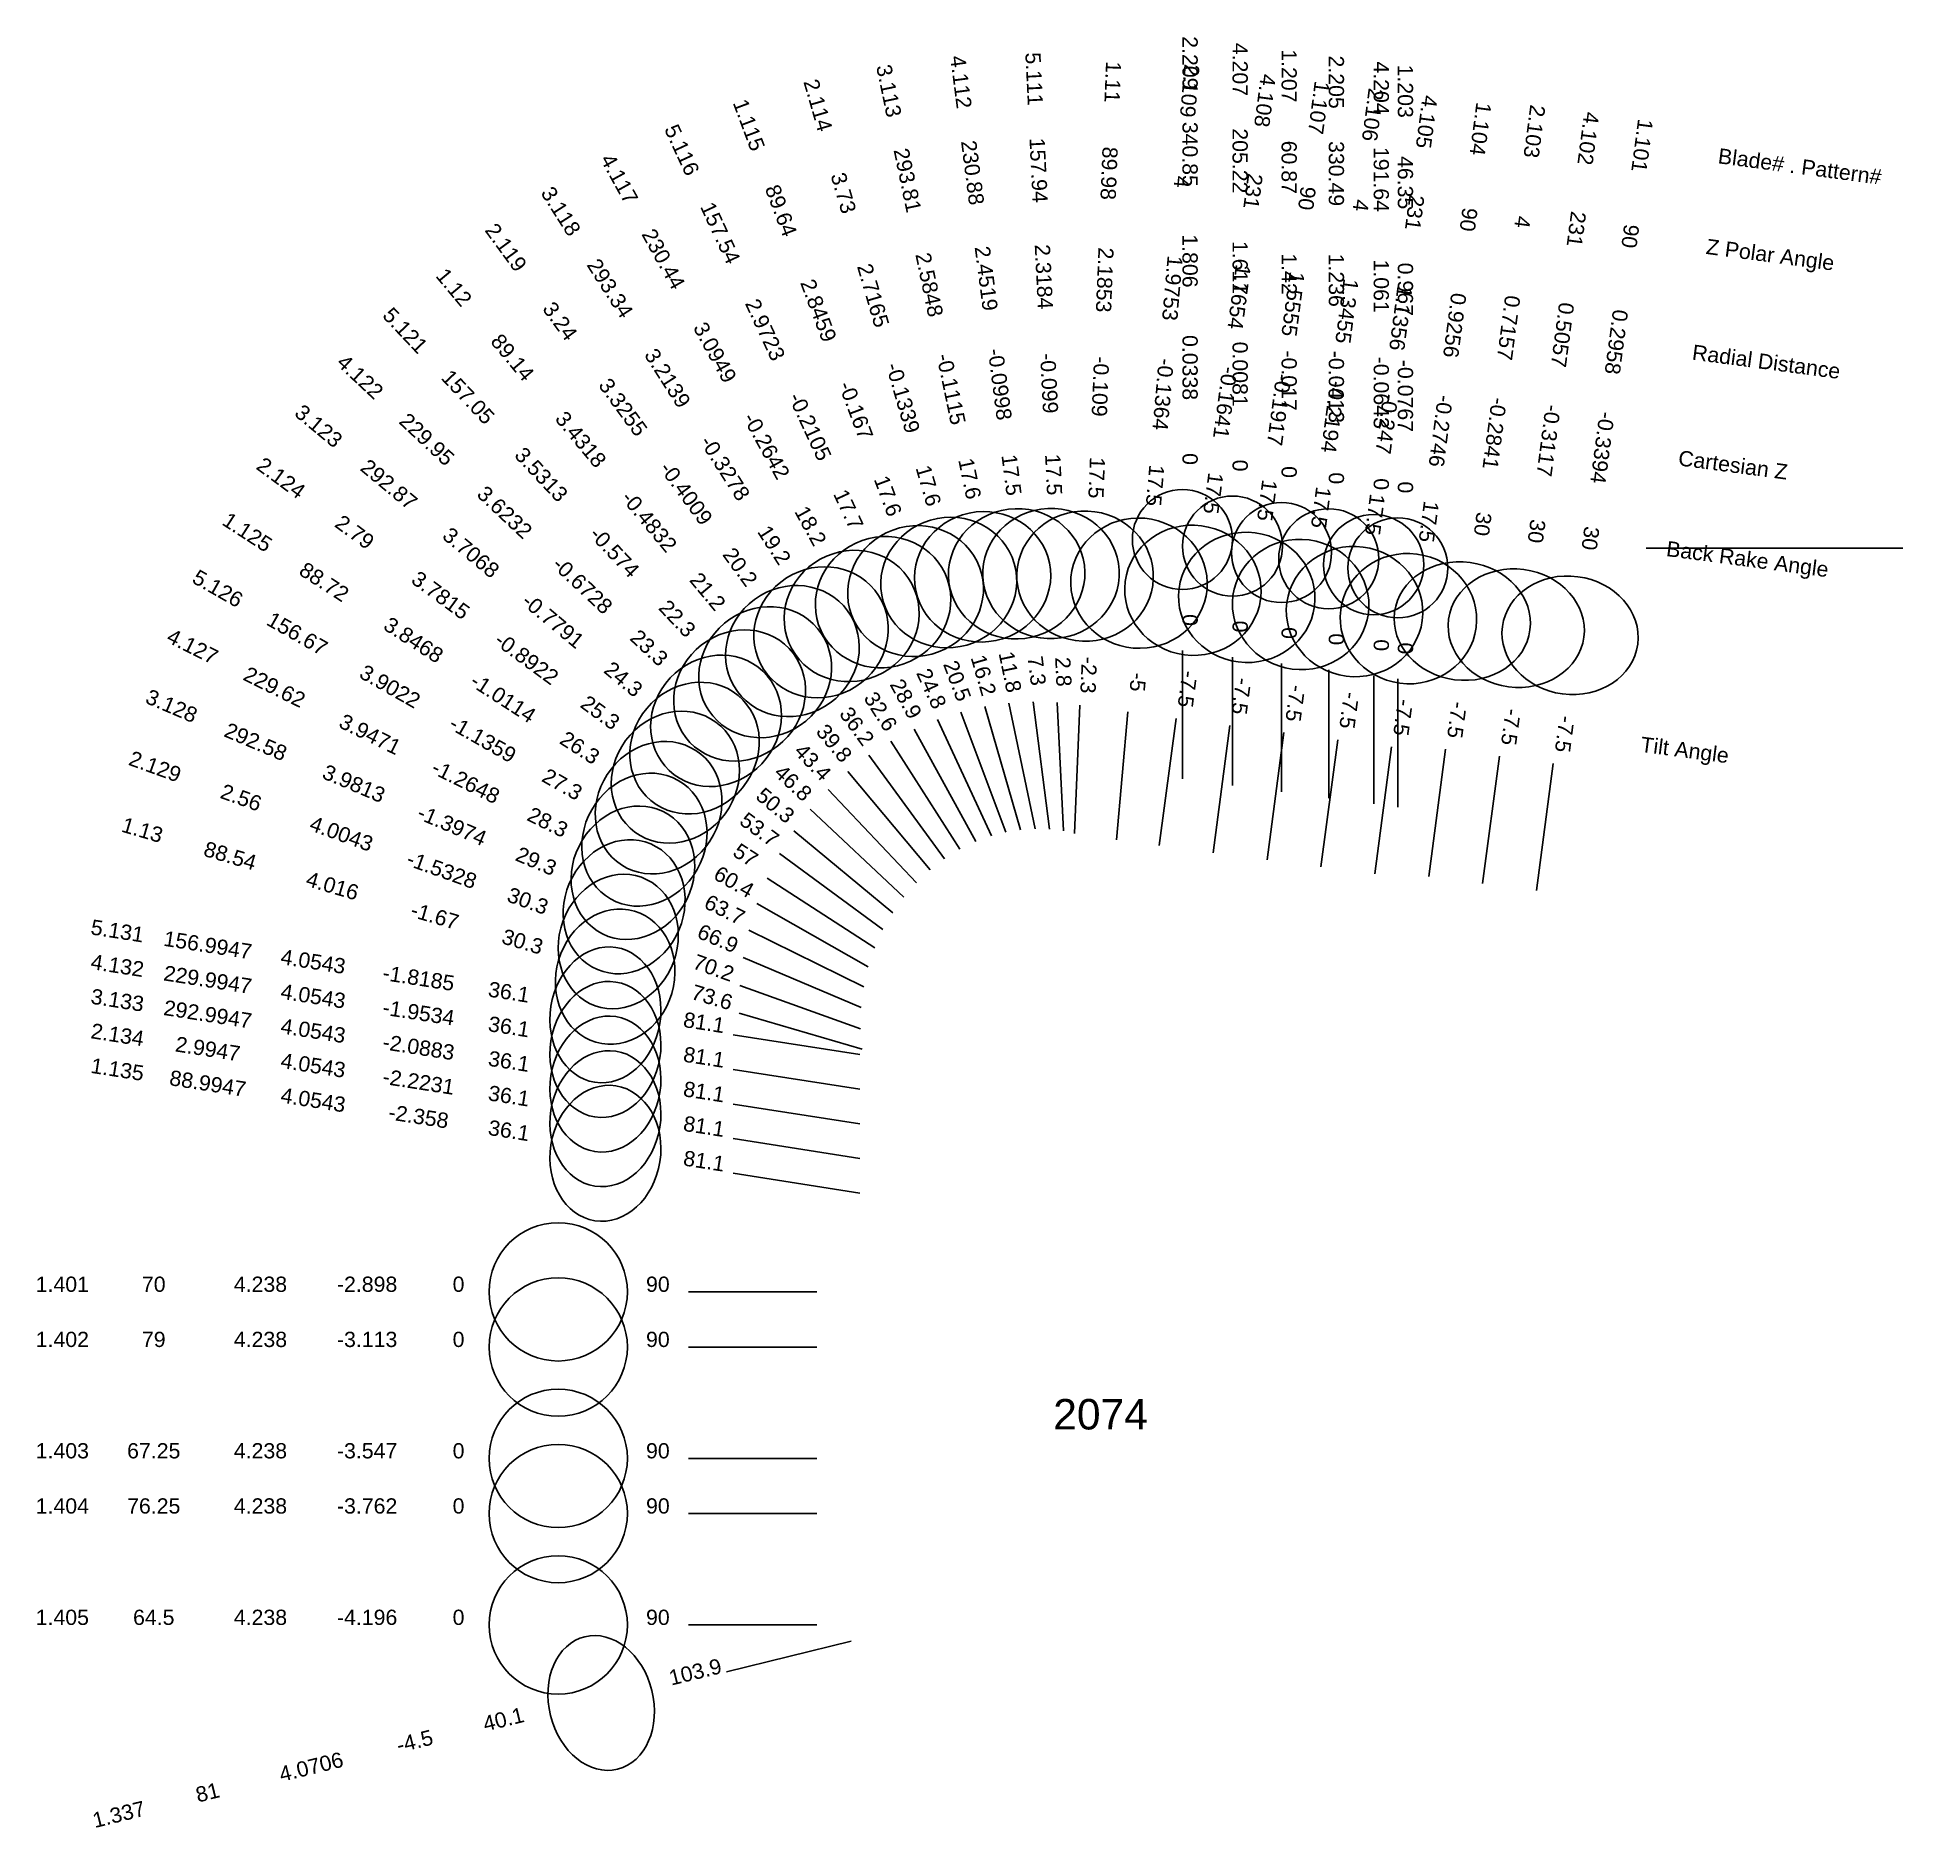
# Model space of a CAD drawing. Header units: inches. Extents: x 29.73 to 37, y 13.01 to 19.99.
import ezdxf
from ezdxf.enums import TextEntityAlignment as Align

# ---------------------------------------------------------------- set-up
doc = ezdxf.new("R2010")
doc.units = ezdxf.units.IN
doc.header["$MEASUREMENT"] = 0
for name, color, linetype, true_color in [('Blade_1', 30, 'Continuous', 0xff7f00), ('Blade_2', 7, 'Continuous', 0xcccc00), ('Blade_3', 7, 'Continuous', 0x00cc00), ('Blade_4', 7, 'Continuous', 0x00cccc), ('Blade_5', 7, 'Continuous', 0x0066cc)]:
    doc.layers.add(name, color=color, linetype=linetype, true_color=true_color)
doc.styles.get("Standard").update_dxf_attribs({"font": 'arial.ttf'})

msp = doc.modelspace()

# ---------------------------------------------------------------- linework, layer by layer
msp.add_line((36, 18), (37, 18))
at = {"layer": 'Blade_1'}
for p, q in [((34.58, 17.5505), (34.58, 17.0505)), ((35.033, 17.4908), (35.033, 16.9908)), ((33.7942, 17.3879), (33.7739, 16.8883)), ((33.3307, 17.3615), (33.5061, 16.8933)), ((34.3788, 17.3091), (34.3135, 16.8134)), ((35.0087, 17.2262), (34.9434, 16.7305)), ((35.6385, 17.1614), (35.5732, 16.6657)), ((32.8906, 17.1301), (33.2108, 16.7461)), ((32.5757, 16.7147), (32.9952, 16.4427)), ((32.4671, 16.1881), (32.9468, 16.0472)), ((32.4431, 15.5642), (32.9371, 15.487)), ((32.269, 15.102), (32.769, 15.102)), ((32.269, 14.887), (32.769, 14.887)), ((32.269, 14.453), (32.769, 14.453)), ((32.269, 14.238), (32.769, 14.238)), ((32.269, 13.804), (32.769, 13.804)), ((32.4182, 13.6208), (32.9036, 13.7408))]:
    msp.add_line(p, q, dxfattribs=at)
for centre, major_axis, ratio in [((34.58, 17.983), (0.195, 0), 1), ((33.1541, 17.833), (0.2491, 0.0933), 0.953095), ((33.8147, 17.891), (0.2658, -0.0108), 0.953717), ((35.033, 17.9233), (0.195, 0), 1), ((34.4445, 17.8083), (0.2637, -0.0347), 0.953717), ((35.0744, 17.7254), (0.2637, -0.0347), 0.953717), ((35.7042, 17.6606), (0.2637, -0.0347), 0.866025), ((32.5682, 17.5168), (0.2043, 0.1703), 0.93207), ((32.1532, 16.9886), (0.1447, 0.2232), 0.896561), ((31.984, 16.33), (0.075, 0.2552), 0.863542), ((31.9457, 15.642), (0.0411, 0.2628), 0.808129), ((31.762, 15.102), (0, 0.2695), 1), ((31.762, 14.887), (0, 0.2695), 1), ((31.762, 14.453), (0, 0.2695), 1), ((31.762, 14.238), (0, 0.2695), 1), ((31.762, 13.804), (0, 0.2695), 1), ((31.9294, 13.5), (-0.0638, 0.2582), 0.765315)]:
    msp.add_ellipse(centre, major_axis=major_axis, ratio=ratio, dxfattribs=at)
at = {"layer": 'Blade_2'}
for p, q in [((34.194, 17.6013), (34.194, 17.1013)), ((34.764, 17.5262), (34.764, 17.0262)), ((33.4239, 17.3826), (33.5633, 16.9024)), ((33.9808, 17.362), (33.9372, 16.8639)), ((34.5888, 17.2814), (34.5235, 16.7857)), ((32.972, 17.1929), (33.2675, 16.7896)), ((35.2186, 17.2167), (35.1533, 16.721)), ((32.6242, 16.8096), (33.027, 16.5134)), ((32.4693, 16.2964), (32.9397, 16.1268)), ((32.4431, 15.6991), (32.9371, 15.6219))]:
    msp.add_line(p, q, dxfattribs=at)
for centre, major_axis, ratio in [((34.194, 18.0338), (0.195, 0), 1), ((33.2835, 17.8661), (0.2554, 0.0742), 0.953252), ((34.0247, 17.8636), (0.265, -0.0232), 0.953717), ((34.764, 17.9587), (0.195, 0), 1), ((34.6545, 17.7806), (0.2637, -0.0347), 0.953717), ((35.2843, 17.7159), (0.2637, -0.0347), 0.866025), ((32.6745, 17.5991), (0.2146, 0.1572), 0.938362), ((32.2185, 17.1078), (0.1576, 0.2143), 0.904187), ((31.9957, 16.4672), (0.0902, 0.2502), 0.863565), ((31.9457, 15.7769), (0.0411, 0.2628), 0.808129)]:
    msp.add_ellipse(centre, major_axis=major_axis, ratio=ratio, dxfattribs=at)
at = {"layer": 'Blade_3'}
for p, q in [((33.518, 17.3956), (33.6201, 16.9061)), ((33.0572, 17.2479), (33.3265, 16.8266)), ((32.6804, 16.8991), (33.065, 16.5796)), ((32.4819, 16.4053), (32.942, 16.2095)), ((32.4431, 15.8339), (32.9371, 15.7567))]:
    msp.add_line(p, q, dxfattribs=at)
for centre, major_axis, ratio in [((33.4152, 17.8885), (0.2604, 0.0543), 0.953394), ((32.7861, 17.6722), (0.2241, 0.1432), 0.944365), ((32.2932, 17.2209), (0.17, 0.2046), 0.911558), ((32.0187, 16.6026), (0.1042, 0.2447), 0.872181), ((31.9457, 15.9117), (0.0411, 0.2628), 0.808129)]:
    msp.add_ellipse(centre, major_axis=major_axis, ratio=ratio, dxfattribs=at)
at = {"layer": 'Blade_4'}
for p, q in [((34.389, 17.5756), (34.389, 17.0756)), ((34.939, 17.5032), (34.939, 17.0032)), ((33.6124, 17.4008), (33.6763, 16.9049)), ((34.1689, 17.3367), (34.1036, 16.841)), ((33.1481, 17.2948), (33.3894, 16.8569)), ((34.7987, 17.2538), (34.7334, 16.7581)), ((35.4286, 17.1891), (35.3633, 16.6934)), ((32.744, 16.9827), (33.1086, 16.6406)), ((32.5042, 16.5119), (32.9523, 16.2901)), ((32.4431, 15.9688), (32.9371, 15.8916))]:
    msp.add_line(p, q, dxfattribs=at)
for centre, major_axis, ratio in [((33.5481, 17.9002), (0.2638, 0.034), 0.953515), ((34.389, 18.0081), (0.195, 0), 1), ((34.2346, 17.8359), (0.2637, -0.0347), 0.953717), ((34.939, 17.9357), (0.195, 0), 1), ((32.9051, 17.7358), (0.233, 0.1284), 0.950085), ((34.8644, 17.753), (0.2637, -0.0347), 0.953717), ((35.4943, 17.6883), (0.2637, -0.0347), 0.866025), ((32.3768, 17.3272), (0.182, 0.194), 0.918668), ((32.0529, 16.7352), (0.118, 0.2384), 0.880554), ((31.9457, 16.0466), (0.0411, 0.2628), 0.808129)]:
    msp.add_ellipse(centre, major_axis=major_axis, ratio=ratio, dxfattribs=at)
at = {"layer": 'Blade_5'}
for p, q in [((33.7064, 17.3981), (33.731, 16.8987)), ((33.2393, 17.3326), (33.4494, 16.8789)), ((32.8143, 17.0599), (33.1576, 16.6963)), ((32.5355, 16.6152), (32.9701, 16.3681)), ((32.4431, 16.1037), (32.9371, 16.0265))]:
    msp.add_line(p, q, dxfattribs=at)
for centre, major_axis, ratio in [((33.6816, 17.901), (0.2657, 0.0131), 0.953612), ((33.0277, 17.7895), (0.2414, 0.1118), 0.952922), ((32.4687, 17.426), (0.1934, 0.1826), 0.925504), ((32.0978, 16.8641), (0.1315, 0.2312), 0.888682), ((31.9457, 16.1815), (0.0411, 0.2628), 0.808129)]:
    msp.add_ellipse(centre, major_axis=major_axis, ratio=ratio, dxfattribs=at)

# ---------------------------------------------------------------- texts
for s, height, p in [('Blade# . Pattern#', 0.059375, (36.2816, 19.5297)), ('Z Polar Angle', 0.059375, (36.2351, 19.1765)), ('Radial Distance', 0.059375, (36.1809, 18.7645)), ('Cartesian Z', 0.059375, (36.1266, 18.3524)), ('Back Rake Angle', 0.059375, (36.0801, 17.9992)), ('Tilt Angle', 0.05937, (35.9797, 17.2363))]:
    msp.add_text(s, height=height, rotation=352.5).set_placement(p, align=Align.MIDDLE_LEFT)
msp.add_text('2074', height=0.11875).set_placement((33.875, 14.625), align=Align.MIDDLE_CENTER)
at = {"layer": 'Blade_1'}
for s, height, rotation, p in [('1.207', 0.05937, 270, (34.58, 19.8405)), ('1.11', 0.05937, 267.6696, (33.8931, 19.8179)), ('1.203', 0.05937, 270, (35.033, 19.7808)), ('1.107', 0.05937, 262.5, (34.6962, 19.7203)), ('1.115', 0.05937, 290.53392, (32.4776, 19.639)), ('1.104', 0.05937, 262.5, (35.3261, 19.6374)), ('1.101', 0.05937, 262.5, (35.9559, 19.5726)), ('89.98', 0.05937, 267.6696, (33.8786, 19.4619)), ('60.87', 0.05937, 270, (34.58, 19.4842)), ('46.35', 0.05937, 270, (35.033, 19.4245)), ('89.64', 0.05937, 290.53392, (32.6026, 19.3054)), ('90', 0.05937, 262.5, (34.6497, 19.3671)), ('90', 0.05937, 262.5, (35.2796, 19.2842)), ('90', 0.05937, 262.5, (35.9094, 19.2194)), ('2.1853', 0.05937, 267.6696, (33.8617, 19.0467)), ('1.42', 0.05937, 270, (34.58, 19.0686)), ('1.12', 0.05937, 309.82108, (31.3332, 18.998)), ('2.8459', 0.05937, 290.53392, (32.7484, 18.9161)), ('1.5555', 0.05937, 262.5, (34.5955, 18.955)), ('0.967', 0.05937, 270, (35.033, 19.0089)), ('0.9256', 0.05937, 262.5, (35.2254, 18.8721)), ('0.2958', 0.05937, 262.5, (35.8552, 18.8073)), ('89.14', 0.05937, 309.82108, (31.5613, 18.7244)), ('-0.017', 0.05937, 270, (34.58, 18.653)), ('-0.109', 0.05937, 267.6696, (33.8448, 18.6314)), ('-0.0767', 0.05937, 270, (35.033, 18.5933)), ('-0.167', 0.05937, 290.53392, (32.8942, 18.5269)), ('-0.1917', 0.05937, 262.5, (34.5412, 18.543)), ('3.4318', 0.05937, 309.82108, (31.8275, 18.4051)), ('-0.2746', 0.05937, 262.5, (35.1711, 18.4601)), ('-0.3394', 0.05937, 262.5, (35.8009, 18.3953)), ('17.5', 0.05937, 267.6696, (33.8303, 18.2754)), ('0', 0.0594, 270, (34.58, 18.2967)), ('17.6', 0.05937, 290.53392, (33.0191, 18.1933)), ('17.5', 0.05937, 262.5, (34.4947, 18.1898)), ('0', 0.0594, 270, (35.033, 18.237)), ('-0.4832', 0.05937, 309.82108, (32.0937, 18.0859)), ('17.5', 0.05937, 262.5, (35.1246, 18.1069)), ('1.125', 0.05937, 327.04258, (30.535, 18.0377)), ('30', 0.05937, 262.5, (35.7544, 18.0421)), ('88.72', 0.05937, 327.04258, (30.834, 17.8439)), ('21.2', 0.05937, 309.82108, (32.3218, 17.8123)), ('3.8468', 0.05937, 327.04258, (31.1827, 17.6178)), ('0', 0.0594, 270, (34.58, 17.6693)), ('0', 0.0594, 270, (35.033, 17.6095)), ('20.5', 0.05937, 290.53392, (33.289, 17.4727)), ('-2.3', 0.05937, 267.6696, (33.799, 17.5066)), ('-1.0114', 0.05937, 327.04258, (31.5314, 17.3917)), ('-7.5', 0.05937, 262.5, (34.3943, 17.4268)), ('-7.5', 0.05937, 262.5, (35.0242, 17.3439)), ('39.8', 0.05937, 309.82108, (32.8146, 17.2213)), ('-7.5', 0.05937, 262.5, (35.654, 17.2791)), ('26.3', 0.05937, 327.04258, (31.8304, 17.1979)), ('1.13', 0.05937, 343.63075, (30.1337, 16.8735)), ('88.54', 0.05937, 343.63075, (30.4755, 16.7731)), ('57', 0.05937, 327.04258, (32.476, 16.7793)), ('4.016', 0.05937, 343.63075, (30.8742, 16.656)), ('-1.67', 0.05937, 343.63075, (31.273, 16.5388)), ('30.3', 0.05937, 343.63075, (31.6148, 16.4384)), ('73.6', 0.05937, 343.63075, (32.3531, 16.2216)), ('1.135', 0.05937, 351.11603, (30.0403, 15.9398)), ('88.9947', 0.05937, 351.11603, (30.3923, 15.8848)), ('4.0543', 0.05937, 351.11603, (30.8029, 15.8206)), ('-2.358', 0.05937, 351.11603, (31.2136, 15.7564)), ('36.1', 0.05937, 351.11603, (31.5656, 15.7014)), ('81.1', 0.05937, 351.11603, (32.3258, 15.5826)), ('1.401', 0.05937, 359.99999, (29.83, 15.102)), ('70', 0.05937, 359.99999, (30.1862, 15.102)), ('4.238', 0.05937, 359.99999, (30.6019, 15.102)), ('-2.898', 0.05937, 359.99999, (31.0175, 15.102)), ('0', 0.0594, 359.99999, (31.3737, 15.102)), ('90', 0.05937, 359.99999, (32.1502, 15.102)), ('1.402', 0.05937, 359.99999, (29.83, 14.887)), ('79', 0.05937, 359.99999, (30.1862, 14.887)), ('4.238', 0.05937, 359.99999, (30.6019, 14.887)), ('-3.113', 0.05937, 359.99999, (31.0175, 14.887)), ('0', 0.0594, 359.99999, (31.3737, 14.887)), ('90', 0.05937, 359.99999, (32.1502, 14.887)), ('1.403', 0.05937, 359.99999, (29.83, 14.453)), ('67.25', 0.05937, 359.99999, (30.1862, 14.453)), ('4.238', 0.05937, 359.99999, (30.6019, 14.453)), ('-3.547', 0.05937, 359.99999, (31.0175, 14.453)), ('0', 0.0594, 359.99999, (31.3737, 14.453)), ('90', 0.05937, 359.99999, (32.1502, 14.453)), ('1.404', 0.05937, 359.99999, (29.83, 14.238)), ('76.25', 0.05937, 359.99999, (30.1862, 14.238)), ('4.238', 0.05937, 359.99999, (30.6019, 14.238)), ('-3.762', 0.05937, 359.99999, (31.0175, 14.238)), ('0', 0.0594, 359.99999, (31.3737, 14.238)), ('90', 0.05937, 359.99999, (32.1502, 14.238)), ('1.405', 0.05937, 359.99999, (29.83, 13.804)), ('64.5', 0.05937, 359.99999, (30.1862, 13.804)), ('4.238', 0.05937, 359.99999, (30.6019, 13.804)), ('-4.196', 0.05937, 359.99999, (31.0175, 13.804)), ('0', 0.0594, 359.99999, (31.3737, 13.804)), ('90', 0.05937, 359.99999, (32.1502, 13.804)), ('103.9', 0.05937, 13.8858, (32.3029, 13.5923)), ('40.1', 0.05937, 13.8858, (31.5559, 13.4077)), ('-4.5', 0.05937, 13.8858, (31.21, 13.3222)), ('4.0706', 0.05937, 13.8858, (30.8066, 13.2224)), ('81', 0.05937, 13.8858, (30.4031, 13.1227)), ('1.337', 0.05937, 13.8858, (30.0572, 13.0372))]:
    msp.add_text(s, height=height, rotation=rotation, dxfattribs=at).set_placement(p, align=Align.CENTER)
at = {"layer": 'Blade_2'}
for s, height, rotation, p in [('2.209', 0.05937, 270, (34.194, 19.8913)), ('2.205', 0.05937, 270, (34.764, 19.8162)), ('2.109', 0.05937, 265, (34.1928, 19.7848)), ('2.114', 0.05937, 286.1933, (32.7457, 19.7181)), ('2.106', 0.05937, 262.5, (34.9062, 19.6926)), ('2.103', 0.05937, 262.5, (35.536, 19.6279)), ('340.85', 0.05937, 270, (34.194, 19.535)), ('330.49', 0.05937, 270, (34.764, 19.4599)), ('3.73', 0.05937, 286.1933, (32.845, 19.376)), ('4', 0.0594, 265, (34.1617, 19.4299)), ('4', 0.0594, 262.5, (34.8597, 19.3394)), ('2.119', 0.05937, 306.22485, (31.5348, 19.1548)), ('4', 0.0594, 262.5, (35.4895, 19.2747)), ('1.806', 0.05937, 270, (34.194, 19.1194)), ('1.9753', 0.05937, 265, (34.1255, 19.0158)), ('1.236', 0.05937, 270, (34.764, 19.0443)), ('2.7165', 0.05937, 286.1933, (32.9609, 18.9768)), ('1.3455', 0.05937, 262.5, (34.8055, 18.9273)), ('0.7157', 0.05937, 262.5, (35.4353, 18.8626)), ('3.24', 0.05937, 306.22485, (31.7454, 18.8674)), ('0.0338', 0.05937, 270, (34.194, 18.7038)), ('-0.0413', 0.05937, 270, (34.764, 18.6287)), ('-0.1339', 0.05937, 286.1933, (33.0768, 18.5777)), ('-0.1364', 0.05937, 265, (34.0893, 18.6018)), ('3.3255', 0.05937, 306.22485, (31.991, 18.5322)), ('-0.2194', 0.05937, 262.5, (34.7512, 18.5153)), ('-0.2841', 0.05937, 262.5, (35.381, 18.4506)), ('2.124', 0.05937, 323.67985, (30.6647, 18.25)), ('-0.4009', 0.05937, 306.22485, (32.2366, 18.1969)), ('17.6', 0.05937, 286.1933, (33.1762, 18.2356)), ('17.5', 0.05937, 265, (34.0582, 18.2469)), ('0', 0.0594, 270, (34.194, 18.3475)), ('0', 0.0594, 270, (34.764, 18.2724)), ('17.5', 0.05937, 262.5, (34.7047, 18.1621)), ('2.79', 0.05937, 323.67985, (30.9517, 18.039)), ('30', 0.05937, 262.5, (35.3345, 18.0974)), ('20.2', 0.05937, 306.22485, (32.4471, 17.9095)), ('3.7815', 0.05937, 323.67985, (31.2866, 17.7929)), ('0', 0.0594, 270, (34.194, 17.7201)), ('0', 0.0594, 270, (34.764, 17.645)), ('-0.8922', 0.05937, 323.67985, (31.6215, 17.5467)), ('16.2', 0.05937, 286.1933, (33.3908, 17.4966)), ('-5', 0.05937, 265, (33.9912, 17.4803)), ('-7.5', 0.05937, 262.5, (34.6043, 17.3991)), ('25.3', 0.05937, 323.67985, (31.9085, 17.3357)), ('36.2', 0.05937, 306.22485, (32.9019, 17.2887)), ('-7.5', 0.05937, 262.5, (35.2341, 17.3344)), ('2.129', 0.05937, 340.17142, (30.1815, 17.1214)), ('2.56', 0.05937, 340.17142, (30.5167, 17.0005)), ('4.0043', 0.05937, 340.17142, (30.9076, 16.8595)), ('53.7', 0.05937, 323.67985, (32.5285, 16.8799)), ('-1.5328', 0.05937, 340.17142, (31.2986, 16.7185)), ('30.3', 0.05937, 340.17142, (31.6337, 16.5977)), ('70.2', 0.05937, 340.17142, (32.3576, 16.3367)), ('2.134', 0.05937, 351.11603, (30.0403, 16.0747)), ('2.9947', 0.05937, 351.11603, (30.3923, 16.0197)), ('4.0543', 0.05937, 351.11603, (30.8029, 15.9555)), ('-2.2231', 0.05937, 351.11603, (31.2136, 15.8913)), ('36.1', 0.05937, 351.11603, (31.5656, 15.8363)), ('81.1', 0.05937, 351.11603, (32.3258, 15.7175))]:
    msp.add_text(s, height=height, rotation=rotation, dxfattribs=at).set_placement(p, align=Align.CENTER)
at = {"layer": 'Blade_3'}
for s, rotation, p in [('3.113', 281.78382, (33.0214, 19.7764)), ('293.81', 281.78382, (33.0941, 19.4276)), ('3.118', 302.58363, (31.7475, 19.2972)), ('293.34', 302.58363, (31.9394, 18.997)), ('2.5848', 281.78382, (33.179, 19.0207)), ('3.2139', 302.58363, (32.1632, 18.6468)), ('-0.1115', 281.78382, (33.2639, 18.6139)), ('3.123', 320.2764, (30.8099, 18.4534)), ('-0.3278', 302.58363, (32.387, 18.2966)), ('292.87', 320.2764, (31.0839, 18.2257)), ('17.6', 281.78382, (33.3366, 18.2651)), ('3.7068', 320.2764, (31.4036, 17.9601)), ('19.2', 302.58363, (32.5789, 17.9964)), ('-0.7791', 320.2764, (31.7233, 17.6945)), ('11.8', 281.78382, (33.4938, 17.5119)), ('24.3', 320.2764, (31.9973, 17.4668)), ('3.128', 336.9354, (30.2443, 17.3581)), ('32.6', 302.58363, (32.9933, 17.348)), ('292.58', 336.9354, (30.5721, 17.2186)), ('3.9813', 336.9354, (30.9545, 17.0557)), ('50.3', 320.2764, (32.5891, 16.975)), ('-1.3974', 336.9354, (31.3369, 16.8929)), ('29.3', 336.9354, (31.6647, 16.7533)), ('66.9', 336.9354, (32.3727, 16.4519)), ('3.133', 351.11604, (30.0403, 16.2095)), ('292.9947', 351.11604, (30.3923, 16.1545)), ('4.0543', 351.11604, (30.8029, 16.0903)), ('-2.0883', 351.11604, (31.2136, 16.0261)), ('36.1', 351.11604, (31.5656, 15.9711)), ('81.1', 351.11604, (32.3258, 15.8523))]:
    msp.add_text(s, height=0.05937, rotation=rotation, dxfattribs=at).set_placement(p, align=Align.CENTER)
at = {"layer": 'Blade_4'}
for s, height, rotation, p in [('4.112', 0.05937, 277.33853, (33.3018, 19.8129)), ('4.207', 0.05937, 270, (34.389, 19.8656)), ('4.108', 0.05937, 262.5, (34.4863, 19.7479)), ('4.204', 0.05937, 270, (34.939, 19.7932)), ('4.105', 0.05937, 262.5, (35.1161, 19.665)), ('4.102', 0.05937, 262.5, (35.746, 19.6003)), ('205.22', 0.05937, 270, (34.389, 19.5094)), ('230.88', 0.05937, 277.33853, (33.3473, 19.4596)), ('191.64', 0.05937, 270, (34.939, 19.4369)), ('4.117', 0.05937, 298.85798, (31.9743, 19.4248)), ('231', 0.05937, 262.5, (34.4398, 19.3947)), ('231', 0.05937, 262.5, (35.0696, 19.3118)), ('231', 0.05937, 262.5, (35.6995, 19.2471)), ('230.44', 0.05937, 298.85798, (32.1463, 19.1128)), ('1.611', 0.05937, 270, (34.389, 19.0937)), ('2.4519', 0.05937, 277.33853, (33.4004, 19.0474)), ('1.061', 0.05937, 270, (34.939, 19.0213)), ('1.7654', 0.05937, 262.5, (34.3856, 18.9826)), ('1.1356', 0.05937, 262.5, (35.0154, 18.8997)), ('0.5057', 0.05937, 262.5, (35.6453, 18.835)), ('3.0949', 0.05937, 298.85798, (32.3469, 18.7488)), ('-0.0998', 0.05937, 277.33853, (33.4534, 18.6351)), ('0.0081', 0.05937, 270, (34.389, 18.6781)), ('4.122', 0.05937, 316.82721, (30.9703, 18.6467)), ('-0.1641', 0.05937, 262.5, (34.3313, 18.5706)), ('-0.0643', 0.05937, 270, (34.939, 18.6057)), ('-0.247', 0.05937, 262.5, (34.9611, 18.4877)), ('-0.3117', 0.05937, 262.5, (35.591, 18.423)), ('229.95', 0.05937, 316.82721, (31.2302, 18.4029)), ('-0.2642', 0.05937, 298.85798, (32.5475, 18.3848)), ('17.5', 0.05937, 277.33853, (33.4989, 18.2818)), ('0', 0.0594, 270, (34.389, 18.3219)), ('17.5', 0.05937, 262.5, (34.2848, 18.2174)), ('0', 0.0594, 270, (34.939, 18.2494)), ('3.6232', 0.05937, 316.82721, (31.5333, 18.1186)), ('17.5', 0.05937, 262.5, (34.9146, 18.1345)), ('18.2', 0.05937, 298.85798, (32.7194, 18.0728)), ('30', 0.05937, 262.5, (35.5445, 18.0698)), ('-0.6728', 0.05937, 316.82721, (31.8364, 17.8342)), ('4.127', 0.05937, 333.67204, (30.3244, 17.5905)), ('23.3', 0.05937, 316.82721, (32.0962, 17.5904)), ('0', 0.0594, 270, (34.389, 17.6944)), ('0', 0.0594, 270, (34.939, 17.6219)), ('229.62', 0.05937, 333.67204, (30.6437, 17.4325)), ('7.3', 0.05937, 277.33853, (33.5972, 17.5186)), ('-7.5', 0.05937, 262.5, (34.1844, 17.4544)), ('28.9', 0.05937, 298.85798, (33.0908, 17.3988)), ('-7.5', 0.05937, 262.5, (34.8142, 17.3715)), ('-7.5', 0.05937, 262.5, (35.4441, 17.3068)), ('3.9471', 0.05937, 333.67204, (31.0162, 17.2482)), ('-1.2648', 0.05937, 333.67204, (31.3888, 17.0638)), ('46.8', 0.05937, 316.82721, (32.6574, 17.064)), ('28.3', 0.05937, 333.67204, (31.708, 16.9058)), ('63.7', 0.05937, 333.67204, (32.3977, 16.5646)), ('4.132', 0.05937, 351.11603, (30.0403, 16.3444)), ('229.9947', 0.05937, 351.11603, (30.3923, 16.2894)), ('4.0543', 0.05937, 351.11603, (30.8029, 16.2252)), ('-1.9534', 0.05937, 351.11603, (31.2136, 16.161)), ('36.1', 0.05937, 351.11603, (31.5656, 16.106)), ('81.1', 0.05937, 351.11603, (32.3258, 15.9872))]:
    msp.add_text(s, height=height, rotation=rotation, dxfattribs=at).set_placement(p, align=Align.CENTER)
at = {"layer": 'Blade_5'}
for s, rotation, p in [('5.111', 272.8246, (33.5866, 19.8272)), ('5.116', 294.84862, (32.2173, 19.5395)), ('157.94', 272.8246, (33.6041, 19.4713)), ('157.54', 294.84862, (32.367, 19.2162)), ('2.3184', 272.8246, (33.6246, 19.0562)), ('2.9723', 294.84862, (32.5417, 18.839)), ('5.121', 313.35241, (31.1448, 18.8283)), ('-0.099', 272.8246, (33.6451, 18.6411)), ('157.05', 313.35241, (31.3894, 18.5693)), ('-0.2105', 294.84862, (32.7163, 18.4619)), ('3.5313', 313.35241, (31.6747, 18.267)), ('17.5', 272.8246, (33.6626, 18.2853)), ('17.7', 294.84862, (32.866, 18.1386)), ('-0.574', 313.35241, (31.96, 17.9648)), ('5.126', 330.37879, (30.4213, 17.8173)), ('156.67', 330.37879, (30.731, 17.6412)), ('22.3', 313.35241, (32.2046, 17.7058)), ('3.9022', 330.37879, (31.0923, 17.4358)), ('24.8', 294.84862, (33.1894, 17.4404)), ('2.8', 272.8246, (33.7006, 17.5167)), ('-1.1359', 330.37879, (31.4536, 17.2303)), ('43.4', 313.35241, (32.7328, 17.1462)), ('27.3', 330.37879, (31.7633, 17.0543)), ('60.4', 330.37879, (32.4323, 16.6739)), ('5.131', 351.11603, (30.0403, 16.4793)), ('156.9947', 351.11603, (30.3923, 16.4243)), ('4.0543', 351.11603, (30.8029, 16.3601)), ('-1.8185', 351.11603, (31.2136, 16.2959)), ('36.1', 351.11603, (31.5656, 16.2409)), ('81.1', 351.11603, (32.3258, 16.1221))]:
    msp.add_text(s, height=0.05937, rotation=rotation, dxfattribs=at).set_placement(p, align=Align.CENTER)

doc.saveas('drawing.dxf')
